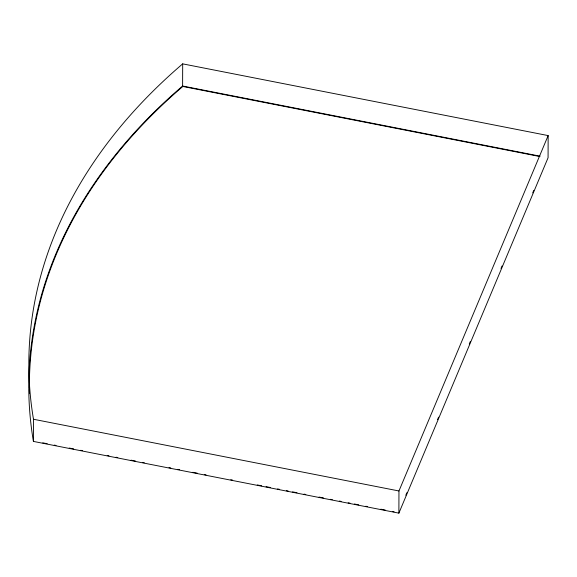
<?xml version="1.0" encoding="UTF-8"?>
<svg xmlns="http://www.w3.org/2000/svg" width="577" height="577" viewBox="0 0 577 577"><rect width="100%" height="100%" fill="white"/><g stroke="black" fill="none" stroke-linecap="round" stroke-linejoin="round"><path stroke-width="0.87" d="M33.416 441.412L33.488 419.255A709.89 483.237 0.2 0 1 182.685 63.859L548.15 135.588L548.071 157.745L398.88 513.141L33.416 441.412A709.89 483.237 0.2 0 1 182.606 86.023L182.685 63.859M398.88 513.141L398.959 490.977L548.15 135.588M405.811 495.21L406.857 492.722M437.539 419.63L438.585 417.142M469.267 344.051L470.313 341.562M500.995 268.471L502.04 265.983M532.722 192.891L533.768 190.403M182.606 86.023L540.13 156.187M539.423 156.454L182.83 86.471A708.794 482.487 0.2 0 0 29.377 387.932M33.488 419.255L398.959 490.977M42.777 442.847L47.191 443.713M54.252 445.098L56.019 445.444M69.254 448.048L73.668 448.913M80.73 450.298L82.497 450.644M107.214 455.491L108.974 455.837M116.035 457.222L117.802 457.568M131.044 460.172L135.458 461.037M142.519 462.422L144.279 462.768M168.996 467.615L170.763 467.961M177.824 469.353L179.591 469.7M192.826 472.296L197.24 473.162M204.301 474.546L206.068 474.893M230.786 479.747L232.545 480.093M257.263 484.94L261.677 485.805M266.091 486.671L270.505 487.536M277.566 488.921L279.326 489.267M286.387 490.659L288.154 491.005M292.568 491.871L296.982 492.736M304.043 494.121L305.81 494.467M319.045 497.064L323.459 497.929M330.52 499.314L332.287 499.66M339.348 501.052L341.115 501.399M348.176 502.783L349.943 503.13M354.357 503.995L358.764 504.861M365.825 506.245L367.592 506.592M380.834 509.188L385.248 510.054M392.31 511.446L394.077 511.792M29.449 393.197A708.794 482.487 0.2 0 1 29.391 389.684"/></g></svg>
